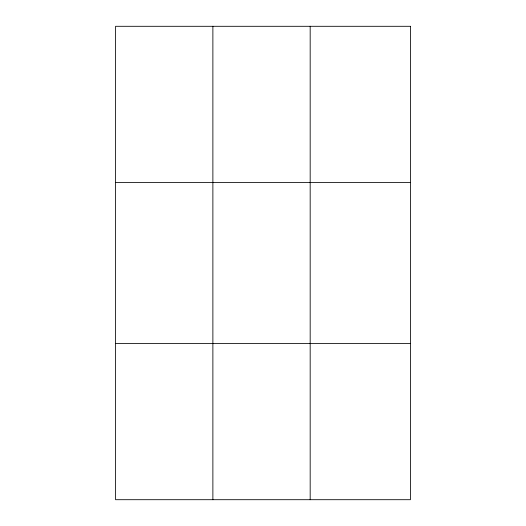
<?xml version="1.0" encoding="UTF-8"?>
<svg xmlns="http://www.w3.org/2000/svg" width="526" height="526" viewBox="0 0 526 526"><rect width="100%" height="100%" fill="white"/><g stroke="black" fill="none" stroke-linecap="round" stroke-linejoin="round"><path stroke-width="0.79" d="M212.879 26.3L212.879 499.7M310.176 26.3L310.176 499.7M115.575 182.522L410.425 182.522M115.575 343.478L410.425 343.478M410.425 26.3L410.425 499.7L115.575 499.7L115.575 26.3L410.425 26.3"/></g></svg>
